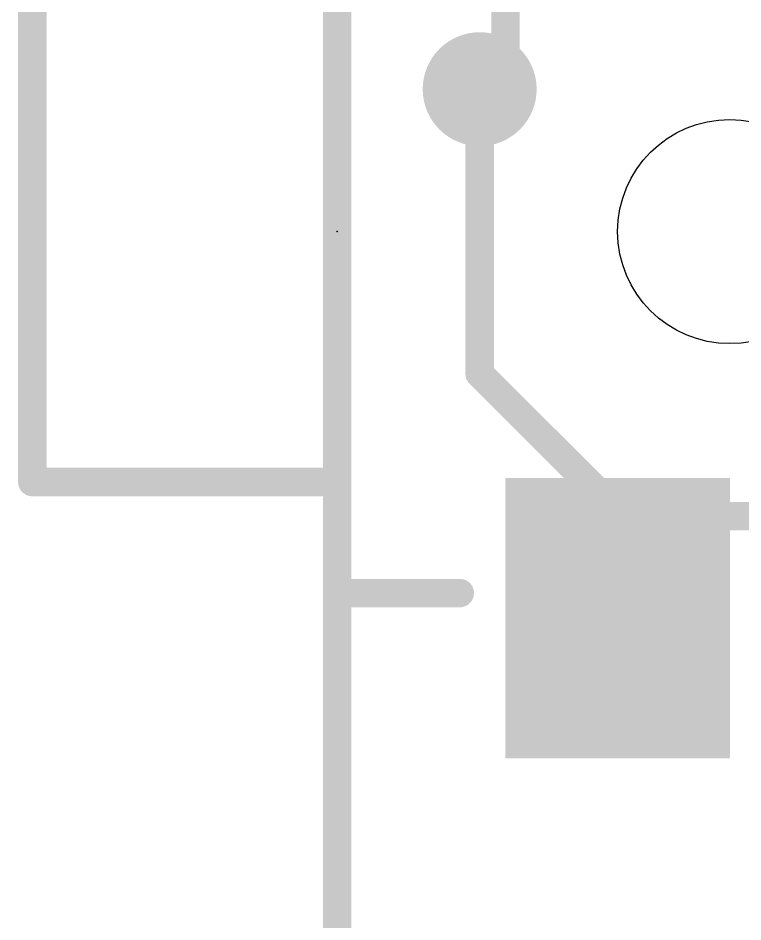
# Model space of a CAD drawing. Extents: x -3.8 to 20.4, y -21.6 to 37.
# Drawn here: x -2.84 to 3.62, y 24.32 to 32.38 of the extents above; entities that cross this region are included whole.
import ezdxf

# ---------------------------------------------------------------- set-up
doc = ezdxf.new("R2010")
doc.units = 0
for name, color, linetype in [('1', 12, 'CONTINUOUS'), ('16', 132, 'CONTINUOUS'), ('18', 110, 'CONTINUOUS'), ('20', 53, 'CONTINUOUS'), ('23', 53, 'CONTINUOUS'), ('51', 53, 'CONTINUOUS')]:
    doc.layers.add(name, color=color, linetype=linetype)

# ---------------------------------------------------------------- blocks, each defined once
blk = doc.blocks.new('RECT')
blk.add_solid([(-0.5, -0.5), (0.5, -0.5), (-0.5, 0.5), (0.5, 0.5)])
blk = doc.blocks.new('ROUNDV')
at = {"const_width": 0.5}
blk.add_lwpolyline([(0, -0.25, 1), (0, 0.25, 1), (0, -0.25)], format="xyb", dxfattribs=at)

msp = doc.modelspace()

# ---------------------------------------------------------------- linework, layer by layer
at = {"layer": '1'}
for points, const_width in [([(0, 0), (0, 36.83)], 0.2032), ([(1.5, 31.98), (1.5, 33.93)], 0.254), ([(1.27, 31.75), (1.5, 31.98)], 0.254)]:
    msp.add_lwpolyline(points, dxfattribs=dict(at, const_width=const_width))
at = {"layer": '1', "const_width": 0.127}
for points in [[(1.5449, 31.9351, 1), (1.4551, 32.0249)], [(1.4365, 31.98, 1), (1.5635, 31.98)], [(1.2251, 31.7949, 1), (1.3149, 31.7051)]]:
    msp.add_lwpolyline(points, format="xyb", dxfattribs=at)
at = {"layer": '16'}
for points, const_width in [([(0, 0), (0, 36.83)], 0.2032), ([(1.27, 29.21), (1.27, 31.75)], 0.254), ([(2.54, 27.94), (1.27, 29.21)], 0.254), ([(12.7, 27.94), (2.54, 27.94)], 0.254)]:
    msp.add_lwpolyline(points, dxfattribs=dict(at, const_width=const_width))
at = {"layer": '16', "const_width": 0.127}
for points in [[(1.3335, 31.75, 1), (1.2065, 31.75)], [(1.3149, 29.2549, 1), (1.2251, 29.1651)], [(1.2065, 29.21, 1), (1.3335, 29.21)], [(2.54, 28.0035, 1), (2.54, 27.8765)], [(2.4951, 27.8951, 1), (2.5849, 27.9849)]]:
    msp.add_lwpolyline(points, format="xyb", dxfattribs=at)
at = {"layer": '20', "const_width": 0.254}
msp.add_lwpolyline([(0, 36.83), (0, 0)], dxfattribs=at)
at = {"layer": '20'}
msp.add_circle((3.5, 30.48), 1, dxfattribs=at)
at = {"layer": '23'}
msp.add_point((0, 30.48), dxfattribs=at)
at = {"layer": '51', "const_width": 0.254}
for points in [[(0, 33.8582), (0, 28.2448)], [(-2.7178, 33.0708), (-2.7178, 28.2448)], [(-2.7178, 28.2448), (0, 28.2448)], [(0, 28.2448), (0, 27.2542)], [(0, 27.2542), (1.0922, 27.2542)]]:
    msp.add_lwpolyline(points, dxfattribs=at)
at = {"layer": '51', "const_width": 0.127}
for points in [[(-2.7178, 28.3083, 1), (-2.7178, 28.1813)], [(-2.7813, 28.2448, 1), (-2.6543, 28.2448)], [(0.0635, 28.2448, 1), (-0.0635, 28.2448)], [(-0.0635, 28.2448, 1), (0.0635, 28.2448)], [(0, 28.1813, 1), (0, 28.3083)], [(0, 27.3177, 1), (0, 27.1907)], [(1.0922, 27.1907, 1), (1.0922, 27.3177)], [(-0.0635, 27.2542, 1), (0.0635, 27.2542)]]:
    msp.add_lwpolyline(points, format="xyb", dxfattribs=at)

# ---------------------------------------------------------------- block references
at = {"layer": '1', "xscale": 2, "yscale": 2.5}
msp.add_blockref('RECT', (2.5, 27.03), dxfattribs=at)
at = {"layer": '18', "xscale": 1.016, "yscale": 1.016}
msp.add_blockref('ROUNDV', (1.27, 31.75), dxfattribs=at)
msp.add_blockref('ROUNDV', (1.27, 31.75), dxfattribs=at)

doc.saveas('drawing.dxf')
